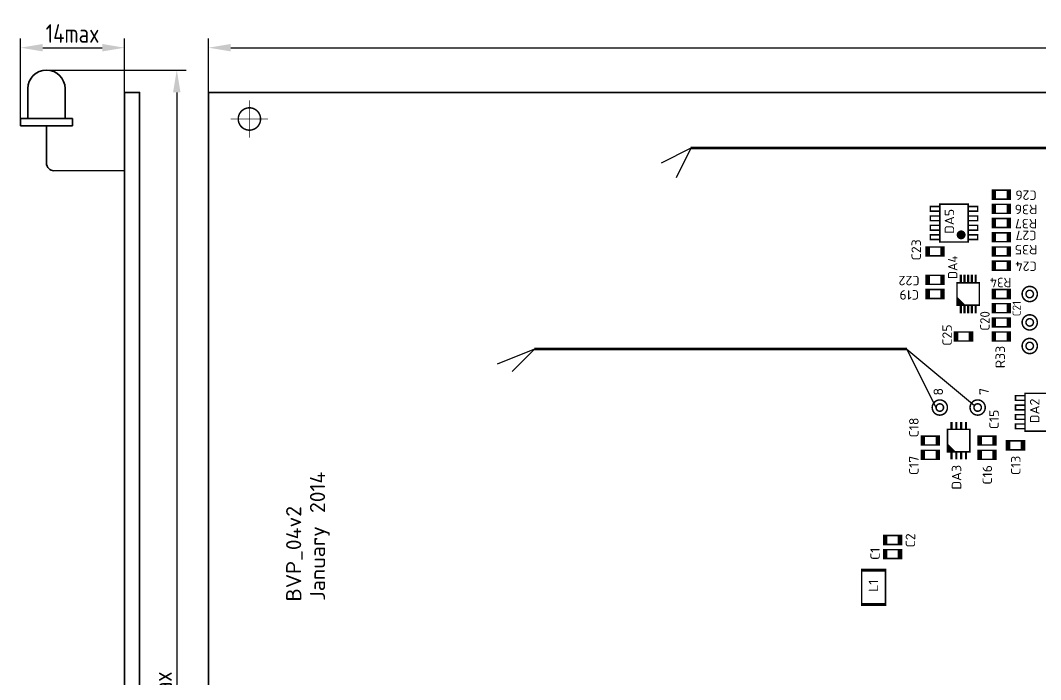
# Model space of a CAD drawing. Header units: millimetres. Extents: x 327 to 592, y -3056 to -2879.
# Drawn here: x 327 to 464, y -2967.8 to -2879.3 of the extents above; entities that cross this region are included whole.
import ezdxf
from ezdxf.enums import TextEntityAlignment as Align

# ---------------------------------------------------------------- set-up
doc = ezdxf.new("R2010")
doc.units = ezdxf.units.MM
for name, color, linetype, lineweight in [('BOARD', 173, 'Continuous', 35), ('TOP', 7, 'Continuous', 35), ('РАЗМЕРЫ', 7, 'Continuous', 25)]:
    doc.layers.add(name, color=color, linetype=linetype, lineweight=lineweight)
doc.styles.get("Standard").update_dxf_attribs({"font": 'txt.shx'})
doc.styles.add('ГОСТ 2.304', font='CS_Gost2304.shx')
doc.dimstyles.new('ЕСКД', dxfattribs={"dimscale": 0, "dimtxt": 3, "dimasz": 3, "dimexe": 1.25, "dimexo": 0, "dimtad": 1, "dimtoh": 1, "dimdec": 1, "dimrnd": 0.5, "dimtxsty": 'ГОСТ 2.304', "dimcen": 5, "dimadec": 3, "dimazin": 2, "dimtfac": 0.75, "dimtdec": 4, "dimtmove": 1, "dimatfit": 3, "dimfxl": 1, "dimtolj": 1, "dimarcsym": 0})

# ---------------------------------------------------------------- blocks, each defined once
blk = doc.blocks.new('*D27')
at = {"layer": 'Defpoints', "color": 0}
for p in [(585.5, -2883), (352.25, -2889), (585.5, -2889)]:
    blk.add_point(p, dxfattribs=at)
at = {"layer": 'РАЗМЕРЫ', "color": 0, "lineweight": -2}
for p, q in [((352.25, -2889), (352.25, -2881.75)), ((585.5, -2889), (585.5, -2881.75)), ((355.25, -2883), (582.5, -2883))]:
    blk.add_line(p, q, dxfattribs=at)
at = {"layer": 'РАЗМЕРЫ', "color": 0}
for points in [[(355.25, -2882.5), (355.25, -2883.5), (352.25, -2883)], [(582.5, -2883.5), (582.5, -2882.5), (585.5, -2883)]]:
    blk.add_solid(points, dxfattribs=at)
at = {"layer": 'РАЗМЕРЫ', "color": 0, "insert": (468.88, -2880.98), "char_height": 2.5, "attachment_point": 5, "style": 'ГОСТ 2.304'}
blk.add_mtext('\\A1;233*', dxfattribs=at)
blk = doc.blocks.new('*D30')
at = {"layer": 'Defpoints', "color": 0}
for p in [(330.5, -2886), (330.5, -3056), (348, -3056)]:
    blk.add_point(p, dxfattribs=at)
at = {"layer": 'РАЗМЕРЫ', "color": 0, "lineweight": -2}
for p, q in [((330.5, -2886), (349.25, -2886)), ((348, -2889), (348, -3053)), ((330.5, -3056), (349.25, -3056))]:
    blk.add_line(p, q, dxfattribs=at)
at = {"layer": 'РАЗМЕРЫ', "color": 0}
for points in [[(348.5, -2889), (347.5, -2889), (348, -2886)], [(347.5, -3053), (348.5, -3053), (348, -3056)]]:
    blk.add_solid(points, dxfattribs=at)
at = {"layer": 'РАЗМЕРЫ', "color": 0, "insert": (346.09, -2971), "char_height": 2.5, "attachment_point": 5, "rotation": 90, "style": 'ГОСТ 2.304'}
blk.add_mtext('\\A1;170max', dxfattribs=at)
blk = doc.blocks.new('*D32')
at = {"layer": 'Defpoints', "color": 0}
for p in [(341, -2883), (341, -2889), (327, -2893)]:
    blk.add_point(p, dxfattribs=at)
at = {"layer": 'РАЗМЕРЫ', "color": 0, "lineweight": -2}
for p, q in [((327, -2893), (327, -2881.75)), ((341, -2889), (341, -2881.75)), ((330, -2883), (338, -2883))]:
    blk.add_line(p, q, dxfattribs=at)
at = {"layer": 'РАЗМЕРЫ', "color": 0}
for points in [[(330, -2882.5), (330, -2883.5), (327, -2883)], [(338, -2883.5), (338, -2882.5), (341, -2883)]]:
    blk.add_solid(points, dxfattribs=at)
at = {"layer": 'РАЗМЕРЫ', "color": 0, "insert": (334, -2881.09), "char_height": 2.5, "attachment_point": 5, "style": 'ГОСТ 2.304'}
blk.add_mtext('\\A1;14max', dxfattribs=at)

msp = doc.modelspace()

# ---------------------------------------------------------------- linework, layer by layer
for p, q in [((417.04, -2896.49), (413.04, -2898.49)), ((417.04, -2896.49), (415.04, -2900.49)), ((396.04, -2923.49), (391.04, -2925.49)), ((396.04, -2923.49), (393.04, -2926.49)), ((449.96, -2931.31), (446.04, -2923.49)), ((446.04, -2923.49), (455.13, -2931.03))]:
    msp.add_line(p, q)
at = {"lineweight": 100}
for p, q in [((474.04, -2896.49), (417.04, -2896.49)), ((446.04, -2923.49), (396.04, -2923.49))]:
    msp.add_line(p, q, dxfattribs=at)
at = {"layer": 'BOARD'}
msp.add_lwpolyline([(343, -3049), (341, -3049), (341, -2889), (343, -2889)], close=True, dxfattribs=at)
msp.add_lwpolyline([(563.27, -2889), (585.5, -2889), (585.5, -3049), (352.25, -3049), (352.25, -2889), (487.53, -2889)], dxfattribs=at)
at = {"layer": 'TOP'}
for p, q in [((328, -2892.5), (328, -2888.5)), ((333, -2892.5), (333, -2888.5)), ((327, -2892.5), (327, -2893.5)), ((334, -2892.5), (327, -2892.5)), ((334, -2893.5), (334, -2892.5)), ((327, -2893.5), (334, -2893.5)), ((330.5, -2893.5), (330.5, -2898.5)), ((341, -2899.5), (331.51, -2899.51))]:
    msp.add_line(p, q, dxfattribs=at)
for points, const_width in [([(357.75, -2895.07), (357.75, -2890.07)], 0.1), ([(355.25, -2892.57), (360.25, -2892.57)], 0.1), ([(459.92, -2903.33), (457.52, -2903.33), (457.52, -2902.13), (459.92, -2902.13), (459.92, -2903.33), (459.72, -2903.33), (459.72, -2902.13), (459.52, -2902.13), (459.52, -2903.33)], 0.2), ([(457.52, -2903.33), (457.52, -2902.13), (457.92, -2902.13), (457.92, -2903.33), (457.72, -2903.33), (457.72, -2902.13)], 0.2), ([(450.46, -2904.95), (449.19, -2904.95), (449.19, -2904.32), (450.46, -2904.32)], 0.2), ([(454.27, -2909.08), (450.46, -2909.08), (450.46, -2904), (454.27, -2904), (454.27, -2909.08)], 0.2), ([(454.27, -2904.95), (455.54, -2904.95), (455.54, -2904.32), (454.27, -2904.32)], 0.2), ([(457.52, -2904.04), (457.52, -2905.24), (459.92, -2905.24), (459.92, -2904.04), (457.52, -2904.04)], 0.2), ([(457.72, -2905.24), (457.72, -2904.04)], 0.2), ([(457.92, -2905.24), (457.92, -2904.04)], 0.2), ([(459.52, -2905.24), (459.52, -2904.04)], 0.2), ([(459.72, -2905.24), (459.72, -2904.04)], 0.2), ([(450.46, -2906.22), (449.19, -2906.22), (449.19, -2905.59), (450.46, -2905.59)], 0.2), ([(454.27, -2906.22), (455.54, -2906.22), (455.54, -2905.59), (454.27, -2905.59)], 0.2), ([(450.46, -2907.49), (449.19, -2907.49), (449.19, -2906.86), (450.46, -2906.86)], 0.2), ([(454.27, -2907.49), (455.54, -2907.49), (455.54, -2906.86), (454.27, -2906.86)], 0.2), ([(457.52, -2905.94), (457.52, -2907.14), (459.92, -2907.14), (459.92, -2905.94), (457.52, -2905.94)], 0.2), ([(457.72, -2907.14), (457.72, -2905.94)], 0.2), ([(457.92, -2907.14), (457.92, -2905.94)], 0.2), ([(459.52, -2907.14), (459.52, -2905.94)], 0.2), ([(459.72, -2907.14), (459.72, -2905.94)], 0.2), ([(450.46, -2908.76), (449.19, -2908.76), (449.19, -2908.13), (450.46, -2908.13)], 0.2), ([(454.27, -2908.76), (455.54, -2908.76), (455.54, -2908.13), (454.27, -2908.13)], 0.2), ([(457.52, -2907.85), (459.92, -2907.85), (459.92, -2909.05), (457.52, -2909.05), (457.52, -2907.85), (457.72, -2907.85), (457.72, -2909.05), (457.92, -2909.05), (457.92, -2907.85)], 0.2), ([(459.92, -2907.85), (459.92, -2909.05), (459.52, -2909.05), (459.52, -2907.85), (459.72, -2907.85), (459.72, -2909.05)], 0.2), ([(451.03, -2909.75), (451.03, -2910.95), (448.63, -2910.95), (448.63, -2909.75), (451.03, -2909.75)], 0.2), ([(448.83, -2910.95), (448.83, -2909.75)], 0.2), ([(449.03, -2910.95), (449.03, -2909.75)], 0.2), ([(450.63, -2909.75), (450.63, -2910.95)], 0.2), ([(450.83, -2910.95), (450.83, -2909.75)], 0.2), ([(457.52, -2909.75), (457.52, -2910.95), (459.92, -2910.95), (459.92, -2909.75), (457.52, -2909.75)], 0.2), ([(457.72, -2910.95), (457.72, -2909.75)], 0.2), ([(457.92, -2910.95), (457.92, -2909.75)], 0.2), ([(459.52, -2910.95), (459.52, -2909.75)], 0.2), ([(459.72, -2910.95), (459.72, -2909.75)], 0.2), ([(457.52, -2912.86), (457.52, -2911.66), (459.92, -2911.66), (459.92, -2912.86), (457.52, -2912.86)], 0.2), ([(457.72, -2911.66), (457.72, -2912.86)], 0.2), ([(457.92, -2912.86), (457.92, -2911.66)], 0.2), ([(459.52, -2911.66), (459.52, -2912.86)], 0.2), ([(459.72, -2911.66), (459.72, -2912.86)], 0.2), ([(451.03, -2913.56), (451.03, -2914.76), (448.63, -2914.76), (448.63, -2913.56), (451.03, -2913.56)], 0.2), ([(448.83, -2914.76), (448.83, -2913.56)], 0.2), ([(449.03, -2914.76), (449.03, -2913.56)], 0.2), ([(450.63, -2913.56), (450.63, -2914.76)], 0.2), ([(450.83, -2914.76), (450.83, -2913.56)], 0.2), ([(453.27, -2914.47), (453.27, -2913.47)], 0.3), ([(453.77, -2914.47), (453.77, -2913.47)], 0.3), ([(454.27, -2914.47), (454.27, -2913.47)], 0.3), ([(454.77, -2914.47), (454.77, -2913.47)], 0.3), ([(455.27, -2914.47), (455.27, -2913.47)], 0.3), ([(455.77, -2917.57), (452.77, -2917.57), (452.77, -2914.57), (455.77, -2914.57), (455.77, -2917.57)], 0.2), ([(451.03, -2916.67), (448.63, -2916.67), (448.63, -2915.47), (451.03, -2915.47), (451.03, -2916.67), (450.83, -2916.67), (450.83, -2915.47), (450.63, -2915.47), (450.63, -2916.67)], 0.2), ([(448.63, -2916.67), (448.63, -2915.47), (449.03, -2915.47), (449.03, -2916.67), (448.83, -2916.67), (448.83, -2915.47)], 0.2), ([(452.77, -2916.57), (453.77, -2917.57)], 0.2), ([(459.92, -2916.67), (459.92, -2915.47), (457.52, -2915.47), (457.52, -2916.67), (459.92, -2916.67)], 0.2), ([(457.72, -2915.47), (457.72, -2916.67)], 0.2), ([(457.92, -2915.47), (457.92, -2916.67)], 0.2), ([(459.52, -2915.47), (459.52, -2916.67)], 0.2), ([(459.72, -2915.47), (459.72, -2916.67)], 0.2), ([(452.77, -2916.77), (453.57, -2917.57)], 0.2), ([(453.37, -2917.57), (452.77, -2916.97)], 0.2), ([(452.77, -2917.17), (453.17, -2917.57)], 0.2), ([(452.77, -2917.37), (452.97, -2917.57)], 0.2), ([(453.27, -2918.67), (453.27, -2917.67)], 0.3), ([(453.77, -2918.67), (453.77, -2917.67)], 0.3), ([(454.27, -2918.67), (454.27, -2917.67)], 0.3), ([(454.77, -2918.67), (454.77, -2917.67)], 0.3), ([(455.27, -2918.67), (455.27, -2917.67)], 0.3), ([(459.92, -2917.37), (459.92, -2918.57), (457.52, -2918.57), (457.52, -2917.37), (459.92, -2917.37)], 0.2), ([(457.72, -2918.57), (457.72, -2917.37)], 0.2), ([(457.92, -2918.57), (457.92, -2917.37)], 0.2), ([(459.52, -2917.37), (459.52, -2918.57)], 0.2), ([(459.72, -2918.57), (459.72, -2917.37)], 0.2), ([(459.92, -2919.28), (459.92, -2920.48), (457.52, -2920.48), (457.52, -2919.28), (459.92, -2919.28)], 0.2), ([(457.72, -2920.48), (457.72, -2919.28)], 0.2), ([(457.92, -2920.48), (457.92, -2919.28)], 0.2), ([(459.52, -2919.28), (459.52, -2920.48)], 0.2), ([(459.72, -2920.48), (459.72, -2919.28)], 0.2), ([(452.44, -2921.18), (454.84, -2921.18), (454.84, -2922.38), (452.44, -2922.38), (452.44, -2921.18), (452.64, -2921.18), (452.64, -2922.38), (452.84, -2922.38), (452.84, -2921.18)], 0.2), ([(454.84, -2921.18), (454.84, -2922.38), (454.44, -2922.38), (454.44, -2921.18), (454.64, -2921.18), (454.64, -2922.38)], 0.2), ([(457.52, -2921.18), (457.52, -2922.38), (459.92, -2922.38), (459.92, -2921.18), (457.52, -2921.18)], 0.2), ([(457.72, -2922.38), (457.72, -2921.18)], 0.2), ([(457.92, -2922.38), (457.92, -2921.18)], 0.2), ([(459.52, -2922.38), (459.52, -2921.18)], 0.2), ([(459.72, -2922.38), (459.72, -2921.18)], 0.2), ([(461.89, -2930.35), (460.62, -2930.35), (460.62, -2929.72), (461.89, -2929.72)], 0.2), ([(465.7, -2934.48), (461.89, -2934.48), (461.89, -2929.4), (465.7, -2929.4), (465.7, -2934.48)], 0.2), ([(461.89, -2931.62), (460.62, -2931.62), (460.62, -2930.99), (461.89, -2930.99)], 0.2), ([(461.89, -2932.89), (460.62, -2932.89), (460.62, -2932.26), (461.89, -2932.26)], 0.2), ([(454.5, -2937.25), (451.5, -2937.25), (451.5, -2934.25), (454.5, -2934.25), (454.5, -2937.25)], 0.2), ([(452.03, -2934.21), (452.03, -2933.24)], 0.3), ([(452.68, -2934.21), (452.68, -2933.24)], 0.3), ([(453.33, -2934.21), (453.33, -2933.24)], 0.3), ([(453.98, -2934.21), (453.98, -2933.24)], 0.3), ([(461.89, -2934.16), (460.62, -2934.16), (460.62, -2933.53), (461.89, -2933.53)], 0.2), ([(447.99, -2936.35), (447.99, -2935.15), (450.39, -2935.15), (450.39, -2936.35), (447.99, -2936.35)], 0.2), ([(448.19, -2935.15), (448.19, -2936.35)], 0.2), ([(448.39, -2936.35), (448.39, -2935.15)], 0.2), ([(449.99, -2935.15), (449.99, -2936.35)], 0.2), ([(450.19, -2935.15), (450.19, -2936.35)], 0.2), ([(458.01, -2935.15), (458.01, -2936.35), (455.61, -2936.35), (455.61, -2935.15), (458.01, -2935.15)], 0.2), ([(455.81, -2936.35), (455.81, -2935.15)], 0.2), ([(456.01, -2936.35), (456.01, -2935.15)], 0.2), ([(457.61, -2935.15), (457.61, -2936.35)], 0.2), ([(457.81, -2936.35), (457.81, -2935.15)], 0.2), ([(459.42, -2936.99), (459.42, -2935.79), (461.82, -2935.79), (461.82, -2936.99), (459.42, -2936.99)], 0.2), ([(459.62, -2935.79), (459.62, -2936.99)], 0.2), ([(459.82, -2936.99), (459.82, -2935.79)], 0.2), ([(461.42, -2935.79), (461.42, -2936.99)], 0.2), ([(461.62, -2935.79), (461.62, -2936.99)], 0.2), ([(450.39, -2938.26), (447.99, -2938.26), (447.99, -2937.06), (450.39, -2937.06), (450.39, -2938.26), (450.19, -2938.26), (450.19, -2937.06), (449.99, -2937.06), (449.99, -2938.26)], 0.2), ([(447.99, -2938.26), (447.99, -2937.06), (448.39, -2937.06), (448.39, -2938.26), (448.19, -2938.26), (448.19, -2937.06)], 0.2), ([(451.5, -2936.25), (452.5, -2937.25)], 0.2), ([(451.5, -2936.45), (452.3, -2937.25)], 0.2), ([(451.5, -2936.65), (452.1, -2937.25)], 0.2), ([(451.5, -2936.85), (451.9, -2937.25)], 0.2), ([(451.5, -2937.05), (451.7, -2937.25)], 0.2), ([(458.01, -2937.06), (458.01, -2938.26), (455.61, -2938.26), (455.61, -2937.06), (458.01, -2937.06)], 0.2), ([(455.81, -2938.26), (455.81, -2937.06)], 0.2), ([(456.01, -2938.26), (456.01, -2937.06)], 0.2), ([(457.61, -2937.06), (457.61, -2938.26)], 0.2), ([(457.81, -2938.26), (457.81, -2937.06)], 0.2), ([(452.03, -2938.28), (452.03, -2937.3)], 0.3), ([(452.68, -2938.28), (452.68, -2937.3)], 0.3), ([(453.33, -2938.28), (453.33, -2937.3)], 0.3), ([(453.98, -2938.28), (453.98, -2937.3)], 0.3), ([(442.91, -2949.69), (442.91, -2948.49), (445.31, -2948.49), (445.31, -2949.69), (442.91, -2949.69)], 0.2), ([(443.11, -2948.49), (443.11, -2949.69)], 0.2), ([(443.31, -2949.69), (443.31, -2948.49)], 0.2), ([(444.91, -2948.49), (444.91, -2949.69)], 0.2), ([(445.11, -2948.49), (445.11, -2949.69)], 0.2), ([(442.91, -2950.39), (445.31, -2950.39), (445.31, -2951.59), (442.91, -2951.59), (442.91, -2950.39), (443.11, -2950.39), (443.11, -2951.59), (443.31, -2951.59), (443.31, -2950.39)], 0.2), ([(445.31, -2950.39), (445.31, -2951.59), (444.91, -2951.59), (444.91, -2950.39), (445.11, -2950.39), (445.11, -2951.59)], 0.2), ([(439.97, -2957.84), (439.97, -2953.04), (443.17, -2953.04), (443.17, -2957.84), (439.97, -2957.84)], 0.2), ([(439.97, -2953.24), (443.17, -2953.24)], 0.2), ([(439.97, -2957.64), (443.17, -2957.64)], 0.2)]:
    msp.add_lwpolyline(points, dxfattribs=dict(at, const_width=const_width))
for points, const_width in [([(357.75, -2891.07, 1), (357.75, -2894.07, 1), (357.75, -2891.07)], 0.2), ([(453.32, -2907.83, 1), (453.32, -2908.43, 1), (453.32, -2907.83)], 0.6), ([(462.53, -2915.05, 1), (462.53, -2917.09, 1), (462.53, -2915.05)], 0.2), ([(462.53, -2915.57, 1), (462.53, -2916.57, 1), (462.53, -2915.57)], 0.2), ([(462.53, -2918.86, 1), (462.53, -2920.9, 1), (462.53, -2918.86)], 0.2), ([(462.53, -2919.38, 1), (462.53, -2920.38, 1), (462.53, -2919.38)], 0.2), ([(462.53, -2922.03, 1), (462.53, -2924.07, 1), (462.53, -2922.03)], 0.2), ([(462.53, -2922.55, 1), (462.53, -2923.55, 1), (462.53, -2922.55)], 0.2), ([(450.46, -2930.29, 1), (450.46, -2932.33, 1), (450.46, -2930.29)], 0.2), ([(455.54, -2930.29, 1), (455.54, -2932.33, 1), (455.54, -2930.29)], 0.2), ([(450.46, -2930.81, 1), (450.46, -2931.81, 1), (450.46, -2930.81)], 0.2), ([(455.54, -2930.81, 1), (455.54, -2931.81, 1), (455.54, -2930.81)], 0.2)]:
    msp.add_lwpolyline(points, format="xyb", dxfattribs=dict(at, const_width=const_width))
for centre, radius, start, end in [((330.5, -2888.5), 2.5, 0, 180), ((331.51, -2898.5), 1.01, 180.0003, 270.0003)]:
    msp.add_arc(centre, radius, start, end, dxfattribs=at)

# ---------------------------------------------------------------- texts
for s, height, rotation, width, p in [('C26', 1.27, 180, 1.019685, (462.03, -2902.17)), ('R36', 1.27, 180, 1.019685, (462.03, -2904.08)), ('DA5', 1.27, 90, 1.019685, (452.38, -2906.32)), ('R37', 1.27, 180, 1.019685, (462.03, -2905.98)), ('C27', 1.27, 180, 1.019685, (462.03, -2907.57)), ('C23', 1.27, 90, 1.019685, (447.93, -2910.14)), ('R35', 1.27, 180, 1.019685, (462.03, -2909.48)), ('DA4', 1.27, 90, 0.95, (452.82, -2912.48)), ('C24', 1.27, 180, 1.019685, (462.03, -2911.71)), ('C22', 1.27, 180, 1.019685, (446.34, -2913.64)), ('R34', 1.27, 180, 0.95, (458.62, -2913.89)), ('C19', 1.27, 180, 1.019685, (446.34, -2915.55)), ('C21', 1.1, 90, 0.95, (461.33, -2918.03)), ('C20', 1.27, 90, 0.95, (457.15, -2919.68)), ('C25', 1.27, 90, 1.019685, (452.07, -2921.59)), ('R33', 1.27, 90, 1.019685, (459.21, -2924.53)), ('DA2', 1.27, 90, 1.019685, (463.83, -2931.76)), ('C18', 1.27, 90, 1.019685, (447.61, -2933.99)), ('C15', 1.27, 90, 1.019685, (458.37, -2932.9)), ('C17', 1.27, 90, 1.019685, (447.61, -2939.08)), ('C13', 1.27, 90, 1.019685, (461.29, -2939.08)), ('DA3', 1.27, 90, 1.019685, (453.34, -2940.67)), ('C16', 1.27, 90, 1.019685, (457.47, -2940.35)), ('C2', 1.27, 90, 1.019685, (447.15, -2949.15)), ('C1', 1.27, 90, 1.019685, (442.4, -2950.95)), ('L1', 1.27, 90, 1.019685, (442.17, -2955.24))]:
    msp.add_text(s, height=height, rotation=rotation, dxfattribs=dict(at, width=width)).set_placement(p, align=Align.CENTER)
at = {"layer": 'TOP', "width": 1.019685}
for s, p in [('8', (450.89, -2929.7)), ('7', (457.03, -2929.63))]:
    msp.add_text(s, height=1.27, rotation=90, dxfattribs=at).set_placement(p)
at = {"layer": 'TOP'}
for s, p in [('January 2014', (367.91, -2957.26)), ('BVP_04v2', (364.71, -2957.36))]:
    msp.add_text(s, height=2.032, rotation=90, dxfattribs=at).set_placement(p)

# ---------------------------------------------------------------- dimensions: what is measured, and where the dimension line sits
at = {"layer": 'РАЗМЕРЫ'}
for base, p1, p2, text, override, picture, middle in [((341, -2883), (327, -2893), (341, -2889), '<>max', {"dimscale": 1, "dimtxt": 2.5, "dimlfac": 1, "dimtxsty": 'ГОСТ 2.304', "dimsah": 1, "dimtolj": 1}, '*D32', (334, -2881.09)), ((585.50271665, -2883), (352.25271665, -2889), (585.50271665, -2889), '<>*', {"dimscale": 1, "dimtxt": 2.5, "dimasz": 3, "dimlfac": 1, "dimtxsty": 'ГОСТ 2.304', "dimsah": 1, "dimtolj": 1}, '*D27', (468.87771665, -2880.97639752))]:
    dim = msp.add_linear_dim(base=base, p1=p1, p2=p2, text=text, dimstyle='ЕСКД', override=override, dxfattribs=at)
    dim.commit()
    dim.dimension.update_dxf_attribs({"geometry": picture, "text_midpoint": middle})
dim = msp.add_linear_dim(base=(348, -3056), p1=(330.5, -2886), p2=(330.5, -3056), angle=90, text='<>max', dimstyle='ЕСКД', override={"dimscale": 1, "dimtxt": 2.5, "dimasz": 3, "dimlfac": 1, "dimtxsty": 'ГОСТ 2.304', "dimsah": 1, "dimtolj": 1}, dxfattribs=at)
dim.commit()
dim.dimension.update_dxf_attribs({"geometry": '*D30', "text_midpoint": (346.09, -2971)})

doc.saveas('drawing.dxf')
